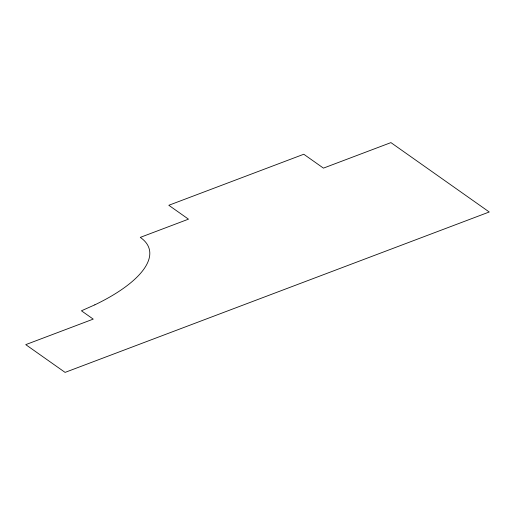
<?xml version="1.0" encoding="UTF-8"?>
<svg xmlns="http://www.w3.org/2000/svg" width="515" height="515" viewBox="0 0 515 515"><rect width="100%" height="100%" fill="white"/><g stroke="black" fill="none" stroke-linecap="round" stroke-linejoin="round"><path stroke-width="0.77" d="M94.837 304.835L81.434 310.796L93.234 319.12L25.75 344.638L65.083 372.39L489.25 211.993L390.924 142.61L323.439 168.128L303.773 154.249L168.811 205.285L188.477 219.165L140.28 237.389A128.19 45.938 -14.5 0 1 94.837 304.835"/></g></svg>
